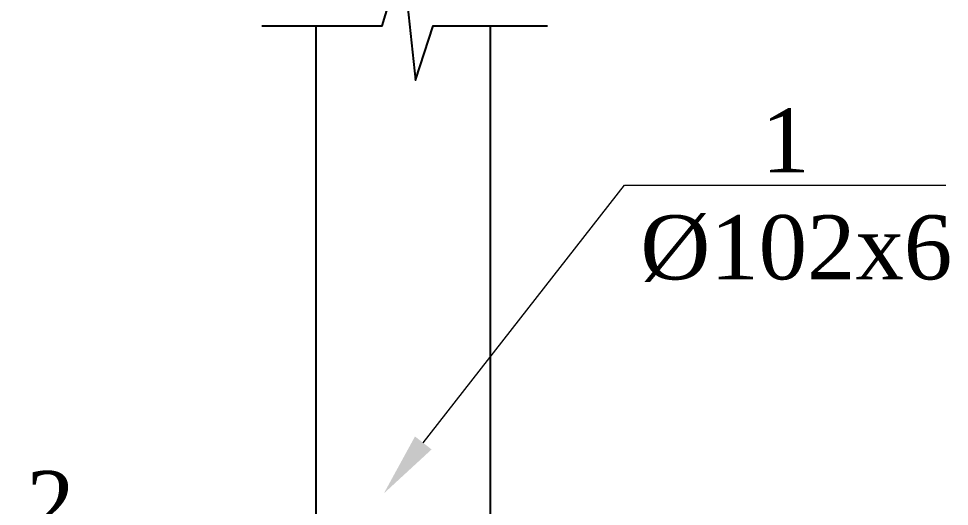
# Model space of a CAD drawing. Header units: millimetres. Extents: x 873544 to 1143527, y -837564 to -766512.
# Drawn here: x 1090555 to 1094913, y -773538 to -771255 of the extents above; entities that cross this region are included whole.
import ezdxf
from ezdxf import colors
from ezdxf.entities.mleader import LeaderData, LeaderLine
from ezdxf.math import Vec2, Vec3

# ---------------------------------------------------------------- set-up
doc = ezdxf.new("R2010")
doc.units = ezdxf.units.MM
doc.layers.add('Xarici razm.-1', color=7, linetype='Continuous', lineweight=9)
doc.styles.get("Standard").update_dxf_attribs({"font": 'times.ttf'})

msp = doc.modelspace()

# ---------------------------------------------------------------- linework, layer by layer
at = {"layer": 'Xarici razm.-1', "color": 4, "lineweight": 25}
for p, q in [((1091948.1, -775208.7), (1091948.1, -771287.8)), ((1092764.1, -775208.7), (1092764.1, -771287.8))]:
    msp.add_line(p, q, dxfattribs=at)
for points in [[(1091693.9, -771287.8), (1092257.5, -771287.8), (1092352, -770973.1), (1092413.8, -771542.9), (1092496.9, -771287.8), (1093031.2, -771287.8)], [(1091948.1, -775208.7), (1091948.1, -773208.7)]]:
    msp.add_lwpolyline(points, dxfattribs=at)

# ---------------------------------------------------------------- leaders
at = {"layer": 'Xarici razm.-1', "color": 2, "lineweight": 13}
ml = msp.add_multileader_mtext('Standard', dxfattribs=at)
ml.set_content('{\\fTimes New Roman|b0|i0|c238|p18;     1\\P%%C102x6}', color=2)
ml.set_leader_properties(lineweight=9)
ml.build(insert=Vec2(0, 0))
ml.multileader.update_dxf_attribs({"text_left_attachment_type": 6, "text_right_attachment_type": 6, "arrow_head_size": 300})
ctx = ml.context
ctx.base_point, ctx.char_height, ctx.arrow_head_size, ctx.plane_origin = Vec3(1093464.2, -772034.8), 300, 300, Vec3(1092766.6, -772786)
ctx.left_attachment, ctx.right_attachment, ctx.attachment_type = 6, 6, 1
notes = []
notes.append((ctx, [(0, (1, 1, 0), (1093392.4, -772034.8), (1, 0), 71.8, [(0, [(1092265.2, -773477)], 0, [])])]))
ctx.mtext.insert, ctx.mtext.flow_direction = Vec3(1093466.2, -771674.8), 5
ml = msp.add_multileader_mtext('Standard', dxfattribs=at)
ml.set_content('{\\fTimes New Roman|b0|i0|c0|p18;2}', color=2)
ml.set_leader_properties(lineweight=9)
ml.build(insert=Vec2(0, 0))
ml.multileader.update_dxf_attribs({"text_left_attachment_type": 6, "text_right_attachment_type": 6, "arrow_head_size": 300})
ctx = ml.context
ctx.base_point, ctx.char_height, ctx.arrow_head_size, ctx.plane_origin = Vec3(1090589.3, -773731.8), 300, 300, Vec3(1091359.3, -775208.7)
ctx.left_attachment, ctx.right_attachment, ctx.attachment_type = 6, 6, 1
notes.append((ctx, [(0, (1, 1, 0), (1090794.9, -773731.8), (-1, 0), 8, [(0, [(1091546.2, -775208.7)], 0, [])])]))
ctx.mtext.insert, ctx.mtext.flow_direction = Vec3(1090591.3, -773371.8), 5
for ctx, leaders in notes:
    for number, flags, end, landing, length, lines in leaders:
        leader = LeaderData()
        leader.index, (leader.has_last_leader_line, leader.has_dogleg_vector, leader.attachment_direction) = number, flags
        leader.last_leader_point, leader.dogleg_vector, leader.dogleg_length = Vec3(end), Vec3(landing), length
        for number, points, colour, breaks in lines:
            line = LeaderLine()
            line.index, line.vertices, line.color, line.breaks = number, Vec3.list(points), colors.encode_raw_color(colour), breaks
            leader.lines.append(line)
        ctx.leaders.append(leader)

doc.saveas('drawing.dxf')
